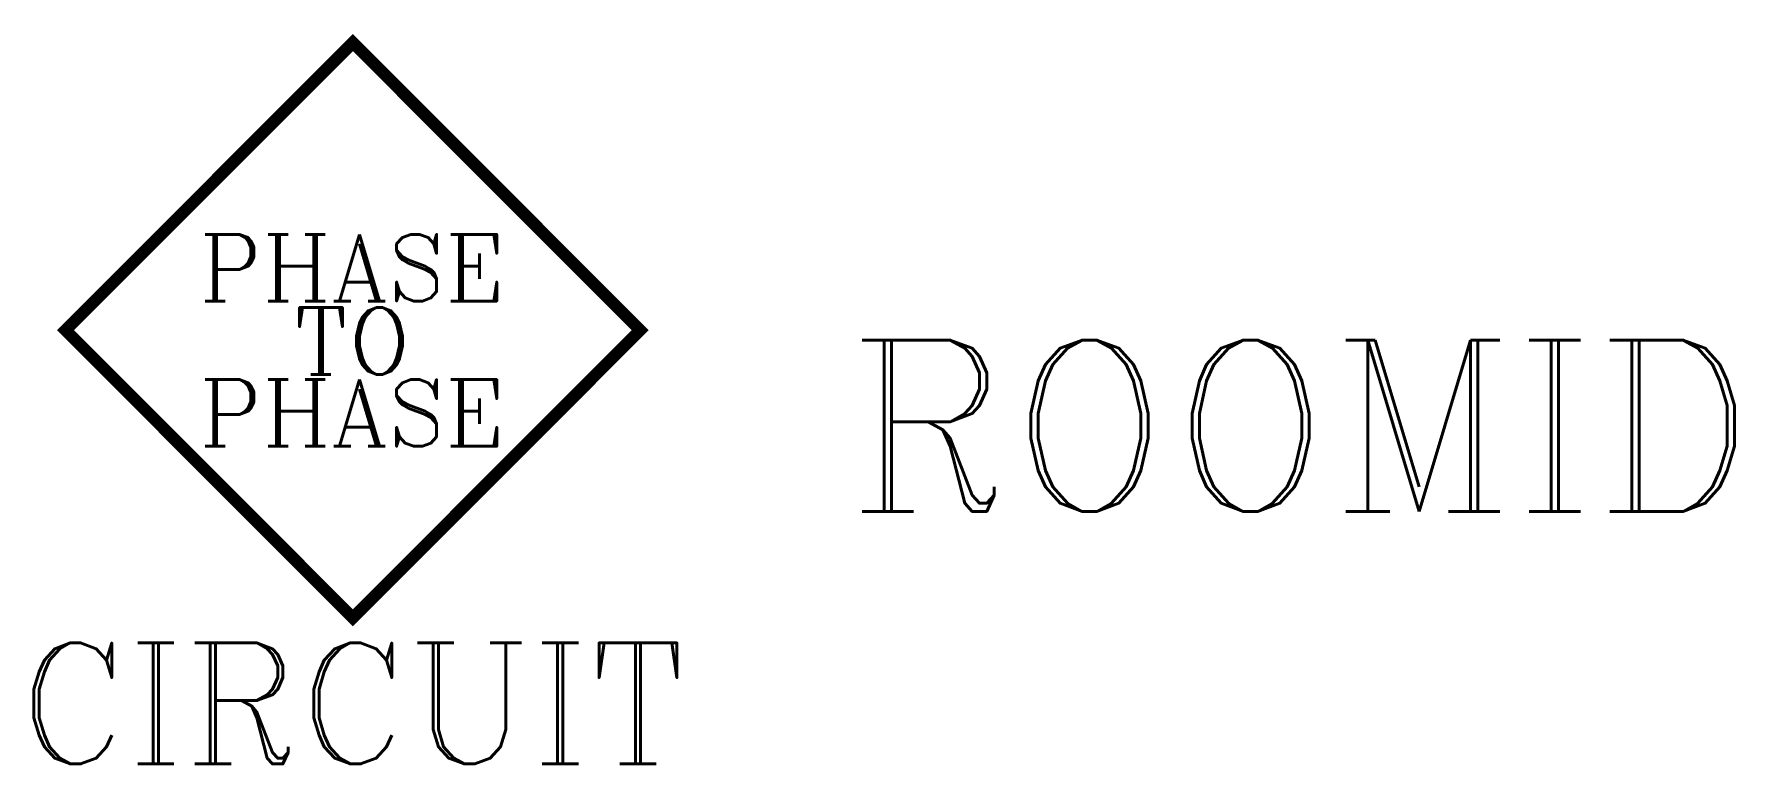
# Model space of a CAD drawing. Header units: inches. Extents: x -20 to 86, y -27 to 18.
import ezdxf
from ezdxf.enums import TextEntityAlignment as Align

# ---------------------------------------------------------------- set-up
doc = ezdxf.new("R2010")
doc.units = ezdxf.units.IN
doc.header["$LTSCALE"] = 48
doc.header["$MEASUREMENT"] = 0
doc.styles.add('ROMANC', font='COMPLEX.SHX')
doc.styles.add('WSNotes', font='complex.shx', dxfattribs={"height": 18})

msp = doc.modelspace()

# ---------------------------------------------------------------- texts
at = {"style": 'WSNotes', "flags": 1}
msp.add_attdef('ROOMID', (30.7, -11.24), '', height=10.62, dxfattribs=at)
at = {"style": 'ROMANC'}
msp.add_attdef('CIRCUIT', text='', height=7.51, dxfattribs=at).set_placement((0, -19.4), align=Align.TOP_CENTER)

# ---------------------------------------------------------------- wipeouts: each hides what was drawn before it
at = {"linetype": 'Continuous'}
msp.add_wipeout([(0, -17.84), (-17.84, 0), (0, 17.84), (17.84, 0)], dxfattribs=at)

# ---------------------------------------------------------------- next in the draw order: linework, layer by layer
at = {"linetype": 'Continuous', "const_width": 0.75}
msp.add_lwpolyline([(0, -17.84), (-17.84, 0), (0, 17.84), (17.84, 0)], close=True, dxfattribs=at)

# ---------------------------------------------------------------- next in the draw order: texts
at = {"char_height": 4.139, "width": 0.1384, "attachment_point": 2, "style": 'WSNotes'}
for s, insert in [('PHASE', (-0.03, 5.94)), ('TO', (-0.03, 1.4)), ('PHASE', (-0.03, -3.06))]:
    msp.add_mtext(s, dxfattribs=dict(at, insert=insert))

doc.saveas('drawing.dxf')
